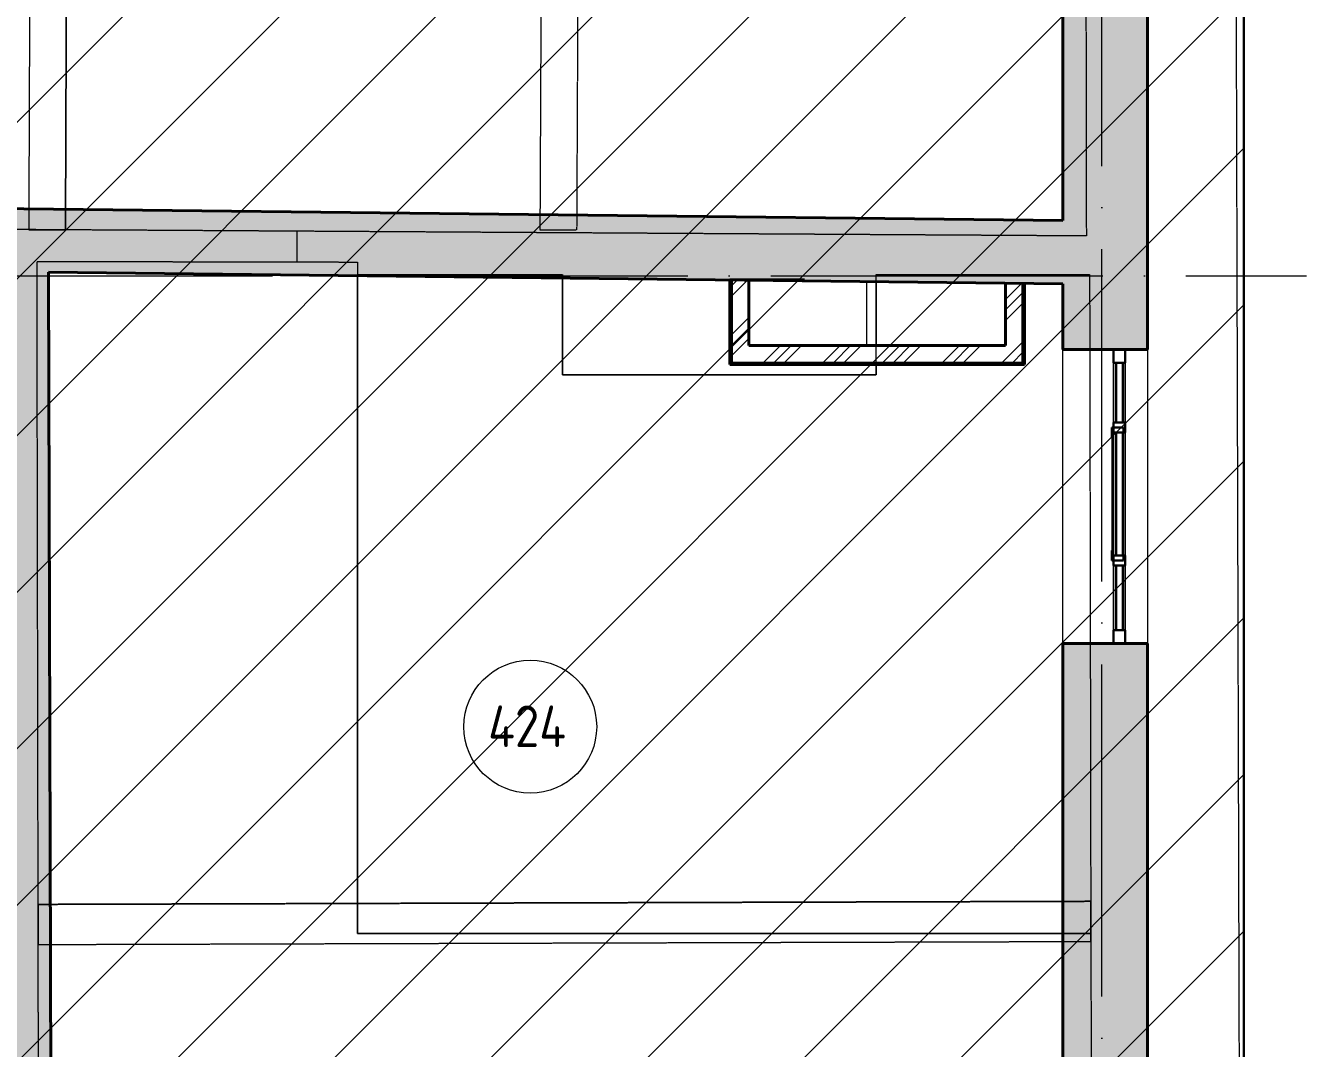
# Model space of a CAD drawing. Header units: millimetres. Extents: x 3050 to 430575, y -569542 to 36130.
# Drawn here: x 328848 to 336561, y -398417 to -392259 of the extents above; entities that cross this region are included whole.
import ezdxf

# ---------------------------------------------------------------- set-up
doc = ezdxf.new("R2010")
doc.units = ezdxf.units.MM
doc.linetypes.add('ADSK_Линия сетки', pattern=[25, 20, -2.5, 0, -2.5])
doc.linetypes.add('ADSK_Сверху', pattern=[4.5, 3, -1.5])
for name, color, linetype, lineweight in [('_ Окна', 7, 'Continuous', 30), ('Витраж', 7, 'Continuous', 18), ('Каркас', 7, 'Continuous', 18), ('Крыша', 7, 'Continuous', 18), ('Марки помещений', 7, 'Continuous', 20), ('Обобщенные модели', 7, 'Continuous', 18), ('Окна', 7, 'Continuous', 18), ('Оси', 7, 'Continuous', 9), ('Панели витража', 7, 'Continuous', 18), ('Перекрытие', 7, 'Continuous', 18), ('Стены внутренние', 7, 'Continuous', 18), ('Стены наружные', 7, 'Continuous', 18), ('Стены штриховка', 7, 'Continuous', 18), ('Узлы', 7, 'Continuous', 18)]:
    doc.layers.add(name, color=color, linetype=linetype, lineweight=lineweight)
doc.layers.add('Линии', color=7, linetype='Continuous', lineweight=9, true_color=0x00a600)
doc.styles.add('GOST Common_2', font='GOST_Common.ttf', dxfattribs={"width": 0.9, "height": 250})
pattern_1 = [(45, (279419.6, -430621.92), (-179.6051, 179.6051), []), (45, (279483.1, -430621.92), (0, 359.2102), []), (45, (279356.1, -430621.92), (0, 359.2102), [])]

# ---------------------------------------------------------------- blocks, each defined once
blk = doc.blocks.new('ADSK_БалкаЖБ_Прямоугольная - 221_3х374мм-860647-04 План 4-го этажа маркировочный')
at = {"layer": 'Каркас', "color": 253, "linetype": 'ADSK_Сверху', "true_color": 0xb2b2b2}
for p, q in [((3116.1, 110.6), (-3116.1, 110.6)), ((3116.1, 110.6), (3116.1, -110.7)), ((-3116.1, -110.7), (3116.1, -110.7))]:
    blk.add_line(p, q, dxfattribs=at)
at = {"layer": 'Каркас', "color": 253, "linetype": 'ADSK_Сверху', "true_color": 0xaaaaaa}
for p, q in [((-3116.1, 110.6), (3116.1, 110.6)), ((3116.1, -110.7), (3116.1, 110.6)), ((-3116.1, -110.7), (3116.1, -110.7))]:
    blk.add_line(p, q, dxfattribs=at)
blk = doc.blocks.new('ADSK_БалкаЖБ_Прямоугольная - 221_3х374мм-V1-04 План 4-го этажа маркировочный')
at = {"layer": 'Каркас', "color": 253, "linetype": 'ADSK_Сверху', "true_color": 0xaaaaaa}
for p, q in [((-3116.1, 110.6), (3116.1, 110.6)), ((3116.1, -110.7), (3116.1, 110.6)), ((-3116.1, -110.7), (3116.1, -110.7))]:
    blk.add_line(p, q, dxfattribs=at)
blk = doc.blocks.new('ADSK_БалкаЖБ_Прямоугольная - 241_5х432мм-861302-04 План 4-го этажа маркировочный')
at = {"layer": 'Каркас', "color": 253, "linetype": 'ADSK_Сверху', "true_color": 0xaaaaaa}
for p, q in [((-3169.4, 120.7), (-3169.4, -120.8)), ((-3169.4, 120.7), (3169.4, 120.7)), ((3169.4, -120.8), (3169.4, 120.7)), ((-3169.4, -120.8), (3169.4, -120.8))]:
    blk.add_line(p, q, dxfattribs=at)
at = {"layer": 'Каркас', "color": 253, "linetype": 'ADSK_Сверху', "true_color": 0xb2b2b2}
for p, q in [((-3169.4, -120.8), (-3169.4, 120.7)), ((3169.4, 120.7), (-3169.4, 120.7)), ((3169.4, 120.7), (3169.4, -120.8)), ((-3169.4, -120.8), (3169.4, -120.8))]:
    blk.add_line(p, q, dxfattribs=at)
blk = doc.blocks.new('Прямоугольный импост - 70х20_60мм-1426885-04 План 4-го этажа маркировочный')
at = {"layer": 'Витраж', "color": 253, "linetype": 'ADSK_Сверху', "true_color": 0xaaaaaa}
for p, q in [((-6073.8, 23884.9), (-6143.8, 23884.9)), ((-6143.8, 23804.9), (-6143.8, 23884.9)), ((-6073.8, 23804.9), (-6073.8, 23884.9)), ((-6143.8, 23384.9), (-6143.8, 23414.9)), ((-6073.8, 23384.9), (-6073.8, 23414.9))]:
    blk.add_line(p, q, dxfattribs=at)
blk = doc.blocks.new('Прямоугольный импост - 70х20_60мм-1424482-04 План 4-го этажа маркировочный')
at = {"layer": 'Витраж', "color": 253, "linetype": 'ADSK_Сверху', "true_color": 0xaaaaaa}
for p, q in [((-80, 35), (0, 35)), ((0, 35), (0, -35)), ((0, -35), (-80, -35))]:
    blk.add_line(p, q, dxfattribs=at)
blk = doc.blocks.new('Прямоугольный импост - 70х20_60мм-1424483-04 План 4-го этажа маркировочный')
at = {"layer": 'Витраж', "color": 253, "linetype": 'ADSK_Сверху', "true_color": 0xaaaaaa}
for p, q in [((0, 35), (-80, 35)), ((0, -35), (0, 35)), ((-80, -35), (0, -35))]:
    blk.add_line(p, q, dxfattribs=at)
blk = doc.blocks.new('Прямоугольный импост - 70х20_60мм-1225850-04 План 4-го этажа маркировочный')
at = {"layer": 'Витраж', "color": 253, "linetype": 'ADSK_Сверху', "true_color": 0xaaaaaa}
for p, q in [((-6143.8, 23354.9), (-6143.8, 23384.9)), ((-6073.8, 23354.9), (-6073.8, 23384.9)), ((-6143.8, 22584.9), (-6143.8, 22614.9)), ((-6073.8, 22584.9), (-6073.8, 22614.9))]:
    blk.add_line(p, q, dxfattribs=at)
blk = doc.blocks.new('Витраж-тент со смещением вовне - 60мм 30 сдвиг-1466943-04 План 4-го этажа маркировочный')
at = {"layer": '_ Окна', "color": 253, "linetype": 'ADSK_Сверху', "true_color": 0xaaaaaa}
for p, q in [((-400, 25), (-400, -45)), ((-400, 25), (-370, 25)), ((-400, -45), (-400, 25)), ((400, 25), (370, 25)), ((400, -45), (400, 25)), ((400, -45), (400, 25)), ((-340, -45), (-400, -45)), ((-340, -35), (-340, -45)), ((340, -35), (340, -45)), ((340, -45), (400, -45))]:
    blk.add_line(p, q, dxfattribs=at)
at = {"layer": 'Окна', "color": 253, "linetype": 'ADSK_Сверху', "true_color": 0xaaaaaa}
blk.add_line((-340, -45), (340, -45), dxfattribs=at)
blk = doc.blocks.new('Прямоугольный импост - 70х20_60мм-1225113-04 План 4-го этажа маркировочный')
at = {"layer": 'Витраж', "color": 253, "linetype": 'ADSK_Сверху', "true_color": 0xaaaaaa}
for p, q in [((41084.5, 2434.5), (41054.5, 2434.5)), ((41524.5, 2434.5), (41444.5, 2434.5)), ((41524.5, 2364.5), (41524.5, 2434.5)), ((41084.5, 2364.5), (41054.5, 2364.5)), ((41524.5, 2364.5), (41444.5, 2364.5))]:
    blk.add_line(p, q, dxfattribs=at)
blk = doc.blocks.new('Прямоугольный импост - 70х60мм-1424480-04 План 4-го этажа маркировочный')
at = {"layer": 'Витраж', "color": 253, "linetype": 'ADSK_Сверху', "true_color": 0xaaaaaa}
for p, q in [((-30, 35), (30, 35)), ((30, -35), (-30, -35))]:
    blk.add_line(p, q, dxfattribs=at)
blk = doc.blocks.new('Прямоугольный импост - 70х60мм-1225009-04 План 4-го этажа маркировочный')
at = {"layer": 'Витраж', "color": 253, "linetype": 'ADSK_Сверху', "true_color": 0xaaaaaa}
for p, q in [((41084.5, 2434.5), (41084.5, 2364.5)), ((41444.5, 2434.5), (41084.5, 2434.5)), ((41444.5, 2364.5), (41444.5, 2434.5)), ((41444.5, 2364.5), (41084.5, 2364.5))]:
    blk.add_line(p, q, dxfattribs=at)
blk = doc.blocks.new('Прямоугольный импост - 70х60мм-1426887-04 План 4-го этажа маркировочный')
at = {"layer": 'Витраж', "color": 253, "linetype": 'ADSK_Сверху', "true_color": 0xaaaaaa}
for p, q in [((-6073.8, 23804.9), (-6143.8, 23804.9)), ((-6143.8, 23414.9), (-6143.8, 23804.9)), ((-6073.8, 23414.9), (-6073.8, 23804.9)), ((-6143.8, 23414.9), (-6073.8, 23414.9))]:
    blk.add_line(p, q, dxfattribs=at)
blk = doc.blocks.new('Прямоугольный импост - 70х60мм-1229542-04 План 4-го этажа маркировочный')
at = {"layer": 'Витраж', "color": 253, "linetype": 'ADSK_Сверху', "true_color": 0xaaaaaa}
for p, q in [((-6073.8, 23354.9), (-6143.8, 23354.9)), ((-6143.8, 22614.9), (-6143.8, 23354.9)), ((-6073.8, 22614.9), (-6073.8, 23354.9)), ((-6143.8, 22614.9), (-6073.8, 22614.9))]:
    blk.add_line(p, q, dxfattribs=at)
blk = doc.blocks.new('Системная панель - _AR_Стекло_40мм_привязка по центру-V78-04 План 4-го этажа маркировочный')
at = {"layer": 'Панели витража', "lineweight": 30}
for p, q in [((180, 20), (-180, 20)), ((-180, 20), (-180, -20)), ((180, -20), (180, 20)), ((-180, -20), (180, -20))]:
    blk.add_line(p, q, dxfattribs=at)
blk = doc.blocks.new('Прямоугольный импост - 70х40_60мм-1229682-04 План 4-го этажа маркировочный')
at = {"layer": 'Витраж'}
for p, q in [((41084.5, 2434.5), (41444.5, 2434.5)), ((41084.5, 2364.5), (41444.5, 2364.5))]:
    blk.add_line(p, q, dxfattribs=at)
blk = doc.blocks.new('Прямоугольный импост - 70х20_60мм-V79-04 План 4-го этажа маркировочный')
at = {"layer": 'Витраж', "lineweight": 30}
for p, q in [((-80, 35), (0, 35)), ((-80, -35), (-80, 35)), ((0, 35), (0, -35)), ((0, -35), (-80, -35))]:
    blk.add_line(p, q, dxfattribs=at)
blk = doc.blocks.new('Прямоугольный импост - 70х20_60мм-V80-04 План 4-го этажа маркировочный')
at = {"layer": 'Витраж', "lineweight": 30}
for p, q in [((0, 35), (-80, 35)), ((-80, 35), (-80, -35)), ((0, -35), (0, 35)), ((-80, -35), (0, -35))]:
    blk.add_line(p, q, dxfattribs=at)
blk = doc.blocks.new('Системная панель - _AR_Стекло_40мм_привязка по центру-V149-04 План 4-го этажа маркировочный')
at = {"layer": 'Панели витража', "lineweight": 30}
for p, q in [((195, 20), (-195, 20)), ((-195, 20), (-195, -20)), ((195, -20), (195, 20)), ((-195, -20), (195, -20))]:
    blk.add_line(p, q, dxfattribs=at)
blk = doc.blocks.new('Прямоугольный импост - 70х40_60мм-V150-04 План 4-го этажа маркировочный')
at = {"layer": 'Витраж'}
for p, q in [((55980.5, 34723.4), (55980.5, 35113.4)), ((56050.5, 34723.4), (56050.5, 35113.4))]:
    blk.add_line(p, q, dxfattribs=at)
blk = doc.blocks.new('Системная панель - _AR_Стекло_40мм_привязка по центру-V151-04 План 4-го этажа маркировочный')
at = {"layer": 'Панели витража', "lineweight": 30}
for p, q in [((370, 20), (-370, 20)), ((-370, 20), (-370, -20)), ((370, -20), (370, 20)), ((-370, -20), (370, -20))]:
    blk.add_line(p, q, dxfattribs=at)
blk = doc.blocks.new('Прямоугольный импост - 70х40_60мм-1229684-04 План 4-го этажа маркировочный')
at = {"layer": 'Витраж'}
for p, q in [((-6143.8, 23354.9), (-6143.8, 22614.9)), ((-6073.8, 23354.9), (-6073.8, 22614.9))]:
    blk.add_line(p, q, dxfattribs=at)
blk = doc.blocks.new('Прямоугольный импост - 70х60мм-V83-04 План 4-го этажа маркировочный')
at = {"layer": 'Витраж', "lineweight": 30}
for p, q in [((-30, 35), (30, 35)), ((-30, -35), (-30, 35)), ((30, 35), (30, -35)), ((30, -35), (-30, -35))]:
    blk.add_line(p, q, dxfattribs=at)
blk = doc.blocks.new('ADSK_Марка_Помещение_ОдноЗначение - Номер-247393-04 План 4-го этажа маркировочный')
at = {"layer": 'Марки помещений'}
blk.add_circle((0, 0), 4, dxfattribs=at)

msp = doc.modelspace()

# ---------------------------------------------------------------- hatches: boundary and pattern name
at = {"lineweight": 13, "true_color": 0x636466}
h = msp.add_hatch(dxfattribs=at)
h.set_pattern_fill('ANSI31', color=251, scale=210)
h.set_pattern_definition([(45, (-1812091.45, -109463.3), (-471.46345, 471.46345), [])])
h.paths.add_polyline_path([(336184.02, -379783.78), (293385.25, -379662.32), (293385.25, -437206.01), (336184.02, -437327.46)])
at = {"layer": 'Стены внутренние', "true_color": 0xc0c0c0}
h = msp.add_hatch(color=9, dxfattribs=at)
h.paths.add_polyline_path([(335095.06, -393812.97), (335095.06, -393432.95), (328181.21, -393354.64), (328177.7, -393734.62), (335005.64, -393811.96)])
h.paths.add_polyline_path([(326677, -393717.63), (326681.31, -393337.65), (325962.82, -393329.51), (325962.82, -393709.54), (325995.39, -393709.91)])
h = msp.add_hatch(color=9, dxfattribs=at)
h.paths.add_polyline_path([(329036.05, -409730.27), (329031.55, -408305.58), (328651.55, -408306.78), (328656.05, -409728.51), (329001.65, -409730.11)])
h.paths.add_polyline_path([(328647.24, -406942.8), (329027.24, -406941.6), (329026.45, -406691.6), (328646.45, -406692.8), (328647.24, -406941.6)])
h.paths.add_polyline_path([(328641.72, -405192.81), (329021.71, -405191.61), (329009.09, -401197.15), (328629.09, -401198.35), (328634.35, -402862.66)])
h.paths.add_polyline_path([(328624.35, -399698.35), (329004.35, -399697.15), (328985.54, -393743.77), (328605.53, -393739.47), (328615.16, -396787.41)])
at = {"layer": 'Стены внутренние', "lineweight": 9}
h = msp.add_hatch(dxfattribs=at)
h.set_pattern_fill('FP_1', color=256, style=0, pattern_type=2)
h.set_pattern_definition(pattern_1)
h.paths.add_polyline_path([(333203.25, -394185.13), (333203.25, -393791.54), (333103.25, -393790.41), (333103.25, -394185.13)])
h = msp.add_hatch(dxfattribs=at)
h.set_pattern_fill('FP_1', color=256, style=0, pattern_type=2)
h.set_pattern_definition(pattern_1)
h.paths.add_polyline_path([(334849.52, -394285.13), (334849.52, -393810.19), (334749.52, -393810.19), (334749.52, -394285.13)])
h = msp.add_hatch(dxfattribs=at)
h.set_pattern_fill('FP_1', color=256, style=0, pattern_type=2)
h.set_pattern_definition(pattern_1)
h.paths.add_polyline_path([(334114.51, -394285.13), (334749.52, -394285.13), (334749.52, -394185.13), (333103.25, -394185.13), (333103.25, -394285.13), (333994.95, -394285.13)])
at = {"layer": 'Стены наружные', "true_color": 0xc0c0c0}
h = msp.add_hatch(color=9, dxfattribs=at)
h.paths.add_polyline_path([(335605.06, -409760.6), (335605.06, -408631.63), (335095.06, -408631.63), (335095.06, -409758.24), (335288.44, -409759.14)])
h.paths.add_polyline_path([(335605.06, -406861.63), (335605.06, -404560.33), (335095.06, -404560.33), (335095.06, -406861.63), (335539.02, -406861.63)])
h.paths.add_polyline_path([(335446.28, -402790.33), (335605.06, -402790.33), (335605.06, -400313.63), (335095.06, -400313.63), (335095.06, -402790.33), (335288.44, -402790.33)])
h.paths.add_polyline_path([(335109.28, -398543.63), (335605.06, -398543.63), (335605.06, -395978.53), (335095.06, -395978.53), (335095.06, -398543.63)])
h.paths.add_polyline_path([(335095.06, -394208.53), (335605.06, -394208.53), (335605.06, -386862.71), (335095.06, -386862.71), (335095.06, -393812.97)])

# ---------------------------------------------------------------- linework, layer by layer
at = {"color": 251, "lineweight": 30, "true_color": 0x636466}
msp.add_lwpolyline([(293385.25, -379662.32), (336184.02, -379783.78), (336184.02, -437327.46), (293385.25, -437206.01)], close=True, dxfattribs=at)
at = {"layer": 'Крыша', "color": 253, "linetype": 'ADSK_Сверху', "true_color": 0xaaaaaa}
msp.add_line((330482.33, -393497.05), (330482.33, -393681.8), dxfattribs=at)
at = {"layer": 'Крыша', "color": 253, "linetype": 'ADSK_Сверху', "true_color": 0xaaaaaa, "flags": 128}
msp.add_lwpolyline([(336122.08, -386428.98), (336133.34, -390452.01), (336144.6, -394475.03), (336155.86, -398498.06), (336167.12, -402521.08), (336178.39, -406544.11), (336189.65, -410567.14), (336200.91, -414590.16), (336212.17, -418613.19), (336223.43, -422636.21)], dxfattribs=at)
at = {"layer": 'Линии', "color": 8, "lineweight": 18, "true_color": 0x808080}
msp.add_line((333914.92, -394185.13), (333914.92, -393799.6), dxfattribs=at)
at = {"layer": 'Обобщенные модели', "color": 30, "true_color": 0xf26722}
for p, q in [((333539.52, -393785.07), (333089.52, -393785.07)), ((333089.52, -393785.07), (333089.52, -394285.07))]:
    msp.add_line(p, q, dxfattribs=at)
at = {"layer": 'Оси', "linetype": 'ADSK_Линия сетки', "ltscale": 100}
for p, q in [((335329.52, -435606.71), (335329.52, -386087.13)), ((268333.38, -393765.13), (336561.32, -393765.13))]:
    msp.add_line(p, q, dxfattribs=at)
at = {"layer": 'Перекрытие', "color": 9, "linetype": 'ADSK_Сверху', "true_color": 0xaad4d4}
for p, q in [((335225.59, -387257.39), (335236.22, -393525.55)), ((335236.22, -393525.55), (325792.04, -393468.94)), ((328923.98, -397670.49), (328917.02, -393678.66)), ((328917.02, -393678.66), (330847.65, -393682.53)), ((330847.65, -393682.53), (330846.44, -397725.21)), ((330846.44, -397725.21), (330847.63, -393757.37)), ((330847.63, -393757.37), (332080.54, -393757.37)), ((332080.54, -393757.37), (332080.54, -394361.67)), ((333970.35, -394361.67), (333970.35, -393757.37)), ((333970.35, -393757.37), (335255.89, -393757.37)), ((335255.89, -393757.37), (335262.96, -397725.21)), ((332080.54, -394361.67), (333970.35, -394361.67)), ((328945.18, -409826.04), (328923.98, -397670.49)), ((335262.96, -397725.21), (335300.76, -409572.69))]:
    msp.add_line(p, q, dxfattribs=at)
at = {"layer": 'Перекрытие', "color": 136, "true_color": 0x008080}
for p, q in [((332080.54, -394361.67), (332080.54, -393778.83)), ((333970.35, -393800.23), (333970.35, -394185.13)), ((333970.35, -394361.67), (332080.54, -394361.67)), ((333970.35, -394300.13), (333970.35, -394361.67))]:
    msp.add_line(p, q, dxfattribs=at)
at = {"layer": 'Перекрытие', "color": 254, "linetype": 'ADSK_Сверху', "true_color": 0xb2d8d8}
for p, q in [((335262.94, -397725.21), (330846.44, -397725.21)), ((330846.44, -397725.21), (335262.94, -397725.21))]:
    msp.add_line(p, q, dxfattribs=at)
at = {"layer": 'Стены внутренние', "lineweight": 40}
for p, q in [((335095.06, -393432.95), (328181.21, -393354.64)), ((329004.35, -399697.15), (328985.54, -393743.77)), ((328985.54, -393743.77), (335095.06, -393812.97)), ((333088.25, -393790.24), (333088.25, -394300.13)), ((333203.25, -394185.13), (333203.25, -393791.54)), ((334749.52, -393809.06), (334749.52, -394185.13)), ((334864.52, -394300.13), (334864.52, -393810.36)), ((334749.52, -394185.13), (333203.25, -394185.13)), ((333088.25, -394300.13), (334864.52, -394300.13))]:
    msp.add_line(p, q, dxfattribs=at)
at = {"layer": 'Стены наружные', "lineweight": 40}
for p, q in [((335605.06, -394208.53), (335605.06, -386862.71)), ((335095.06, -387372.71), (335095.06, -393432.95)), ((335095.06, -393812.97), (335095.06, -394208.53)), ((335095.06, -394208.53), (335605.06, -394208.53)), ((335605.06, -395978.53), (335095.06, -395978.53)), ((335095.06, -395978.53), (335095.06, -398543.63)), ((335605.06, -398543.63), (335605.06, -395978.53))]:
    msp.add_line(p, q, dxfattribs=at)
at = {"layer": 'Стены наружные'}
for p, q in [((335095.06, -395978.53), (335095.06, -394208.53)), ((335605.06, -394208.53), (335605.06, -395978.53))]:
    msp.add_line(p, q, dxfattribs=at)
at = {"layer": 'Стены штриховка'}
for p, q in [((333097.25, -393790.34), (333097.25, -394291.13)), ((333103.25, -393790.41), (333103.25, -394285.13)), ((334849.52, -394285.13), (334849.52, -393810.19)), ((334855.52, -394291.13), (334855.52, -393810.26)), ((333103.25, -394285.13), (334849.52, -394285.13)), ((333097.25, -394291.13), (334855.52, -394291.13))]:
    msp.add_line(p, q, dxfattribs=at)
at = {"layer": 'Узлы', "color": 30, "true_color": 0xf26722}
msp.add_line((333089.52, -394285.07), (333539.52, -394285.07), dxfattribs=at)

# ---------------------------------------------------------------- block references
at = {"layer": '_ Окна', "color": 253, "linetype": 'ADSK_Сверху', "true_color": 0xaaaaaa, "rotation": 270.0000000000003}
msp.add_blockref('Витраж-тент со смещением вовне - 60мм 30 сдвиг-1466943-04 План 4-го этажа маркировочный', (335435.06, -395078.53), dxfattribs=at)
at = {"layer": 'Витраж', "color": 253, "linetype": 'ADSK_Сверху', "true_color": 0xaaaaaa}
for name, p, rotation in [('Прямоугольный импост - 70х20_60мм-1424483-04 План 4-го этажа маркировочный', (335435.06, -394208.53), 90.00000000000031), ('Прямоугольный импост - 70х20_60мм-1225113-04 План 4-го этажа маркировочный', (337834.57, -435732.98), 90), ('Прямоугольный импост - 70х60мм-1225009-04 План 4-го этажа маркировочный', (337834.57, -435732.98), 90), ('Прямоугольный импост - 70х20_60мм-1225850-04 План 4-го этажа маркировочный', (329326.31, -372093.59), 180), ('Прямоугольный импост - 70х60мм-1229542-04 План 4-го этажа маркировочный', (329326.31, -372093.59), 180), ('Прямоугольный импост - 70х20_60мм-1426885-04 План 4-го этажа маркировочный', (329326.31, -372093.59), 180), ('Прямоугольный импост - 70х60мм-1426887-04 План 4-го этажа маркировочный', (329326.31, -372093.59), 180)]:
    msp.add_blockref(name, p, dxfattribs=dict(at, rotation=rotation))
at = {"layer": 'Витраж'}
for name, p, rotation in [('Прямоугольный импост - 70х20_60мм-V80-04 План 4-го этажа маркировочный', (335435.06, -394208.53), 90.00000000000031), ('Прямоугольный импост - 70х40_60мм-1229682-04 План 4-го этажа маркировочный', (337834.57, -435732.98), 90), ('Прямоугольный импост - 70х40_60мм-1229684-04 План 4-го этажа маркировочный', (329326.31, -372093.59), 180)]:
    msp.add_blockref(name, p, dxfattribs=dict(at, rotation=rotation))
at = {"layer": 'Витраж', "color": 253, "linetype": 'ADSK_Сверху', "true_color": 0xaaaaaa, "extrusion": (0, 0, -1), "rotation": 269.9999999999997}
for name, p in [('Прямоугольный импост - 70х60мм-1424480-04 План 4-го этажа маркировочный', (-335435.06, -394678.53)), ('Прямоугольный импост - 70х60мм-1424480-04 План 4-го этажа маркировочный', (-335435.06, -395478.53)), ('Прямоугольный импост - 70х20_60мм-1424482-04 План 4-го этажа маркировочный', (-335435.06, -395978.53))]:
    msp.add_blockref(name, p, dxfattribs=at)
at = {"layer": 'Витраж', "extrusion": (0, 0, -1), "rotation": 269.9999999999997}
for name, p in [('Прямоугольный импост - 70х60мм-V83-04 План 4-го этажа маркировочный', (-335435.06, -394678.53)), ('Прямоугольный импост - 70х60мм-V83-04 План 4-го этажа маркировочный', (-335435.06, -395478.53)), ('Прямоугольный импост - 70х20_60мм-V79-04 План 4-го этажа маркировочный', (-335435.06, -395978.53))]:
    msp.add_blockref(name, p, dxfattribs=at)
at = {"layer": 'Витраж'}
msp.add_blockref('Прямоугольный импост - 70х40_60мм-V150-04 План 4-го этажа маркировочный', (279419.61, -430621.92), dxfattribs=at)
at = {"layer": 'Каркас', "color": 253, "linetype": 'ADSK_Сверху', "true_color": 0xaaaaaa}
for name, p, rotation in [('ADSK_БалкаЖБ_Прямоугольная - 221_3х374мм-860647-04 План 4-го этажа маркировочный', (328989.34, -390371.99), 269.7869638367797), ('ADSK_БалкаЖБ_Прямоугольная - 221_3х374мм-V1-04 План 4-го этажа маркировочный', (332070.47, -390372.79), 269.7364939736582), ('ADSK_БалкаЖБ_Прямоугольная - 241_5х432мм-861302-04 План 4-го этажа маркировочный', (332093.36, -397661.23), 0.1673912001224805)]:
    msp.add_blockref(name, p, dxfattribs=dict(at, rotation=rotation))
at = {"layer": 'Марки помещений', "xscale": 99.99999999999993, "yscale": 99.99999999999993, "zscale": 99.99999999999993}
msp.add_blockref('ADSK_Марка_Помещение_ОдноЗначение - Номер-247393-04 План 4-го этажа маркировочный', (331887.32, -396480.08), dxfattribs=at)
at = {"layer": 'Панели витража', "rotation": 270.0000000000003}
for name, p in [('Системная панель - _AR_Стекло_40мм_привязка по центру-V78-04 План 4-го этажа маркировочный', (335435.06, -394468.53)), ('Системная панель - _AR_Стекло_40мм_привязка по центру-V151-04 План 4-го этажа маркировочный', (335435.06, -395078.53)), ('Системная панель - _AR_Стекло_40мм_привязка по центру-V149-04 План 4-го этажа маркировочный', (335435.06, -395703.53))]:
    msp.add_blockref(name, p, dxfattribs=at)

# ---------------------------------------------------------------- texts
at = {"layer": 'Марки помещений', "lineweight": 9, "insert": (331633.51, -396352.35), "char_height": 250, "width": 627.7213, "attachment_point": 1, "style": 'GOST Common_2'}
msp.add_mtext('424', dxfattribs=at)

doc.saveas('drawing.dxf')
